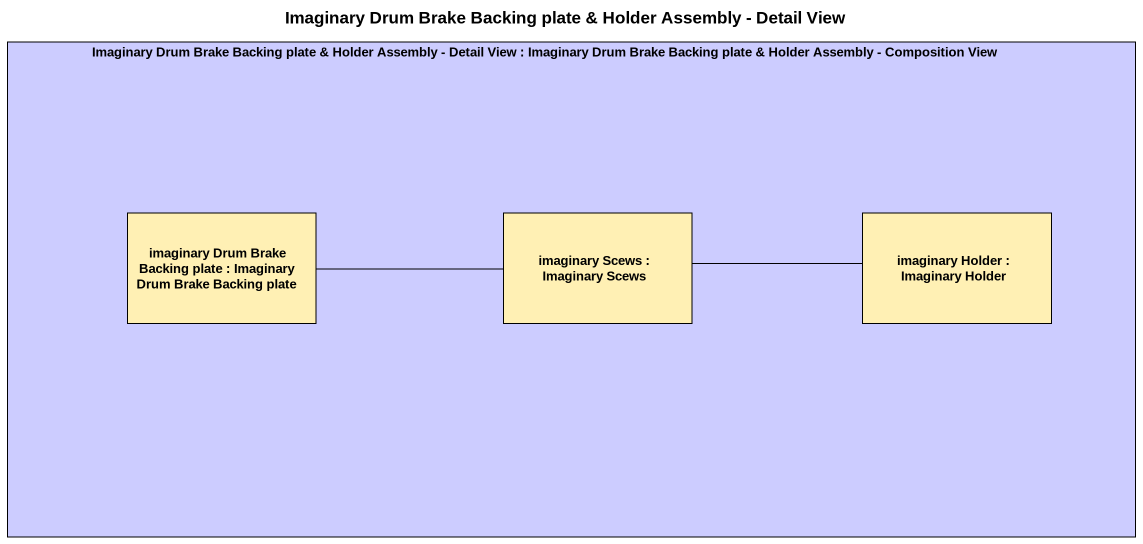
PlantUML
@startuml
title Imaginary Drum Brake Backing plate & Holder Assembly - Detail View
rectangle "Imaginary Drum Brake Backing plate & Holder Assembly - Detail View : Imaginary Drum Brake Backing plate & Holder Assembly - Composition View" as Imaginary_Drum_Brake #CCCCFF {
  rectangle "imaginary Drum Brake Backing plate : Imaginary Drum Brake Backing plate" as imaginary_Drum_Brake #FFF0B4
  rectangle "imaginary Scews : Imaginary Scews" as imaginary_Scews #FFF0B4
  rectangle "imaginary Holder : Imaginary Holder" as imaginary_Holder #FFF0B4
}
imaginary_Drum_Brake -right- imaginary_Scews
imaginary_Holder -left- imaginary_Scews
@enduml
